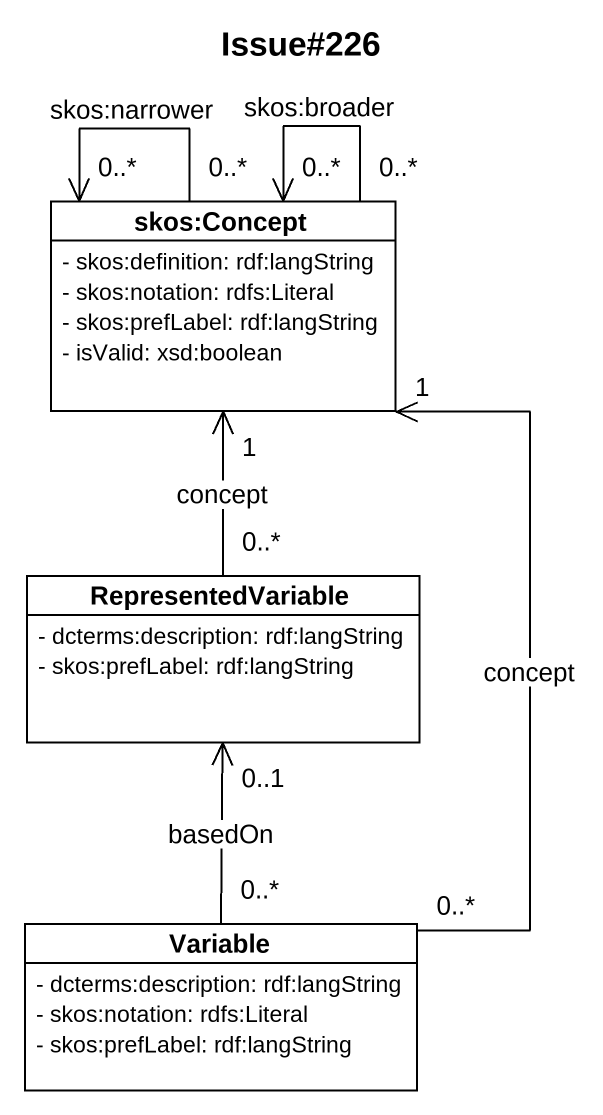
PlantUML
@startuml
title Issue#226
hide circle
hide empty members
skinparam classAttributeIconSize 0
class "skos:Concept" as skos_Concept #FFFFFF {
  - skos:definition: rdf:langString
  - skos:notation: rdfs:Literal
  - skos:prefLabel: rdf:langString
  - isValid: xsd:boolean
}
class RepresentedVariable #FFFFFF {
  - dcterms:description: rdf:langString
  - skos:prefLabel: rdf:langString
}
class Variable #FFFFFF {
  - dcterms:description: rdf:langString
  - skos:notation: rdfs:Literal
  - skos:prefLabel: rdf:langString
}
skos_Concept "0..*" --> "0..*" skos_Concept : skos:broader
skos_Concept "0..*" --> "0..*" skos_Concept : skos:narrower
RepresentedVariable "0..*" -up-> "1" skos_Concept : concept
Variable "0..*" -up-> "1" skos_Concept : concept
Variable "0..*" -up-> "0..1" RepresentedVariable : basedOn
@enduml
